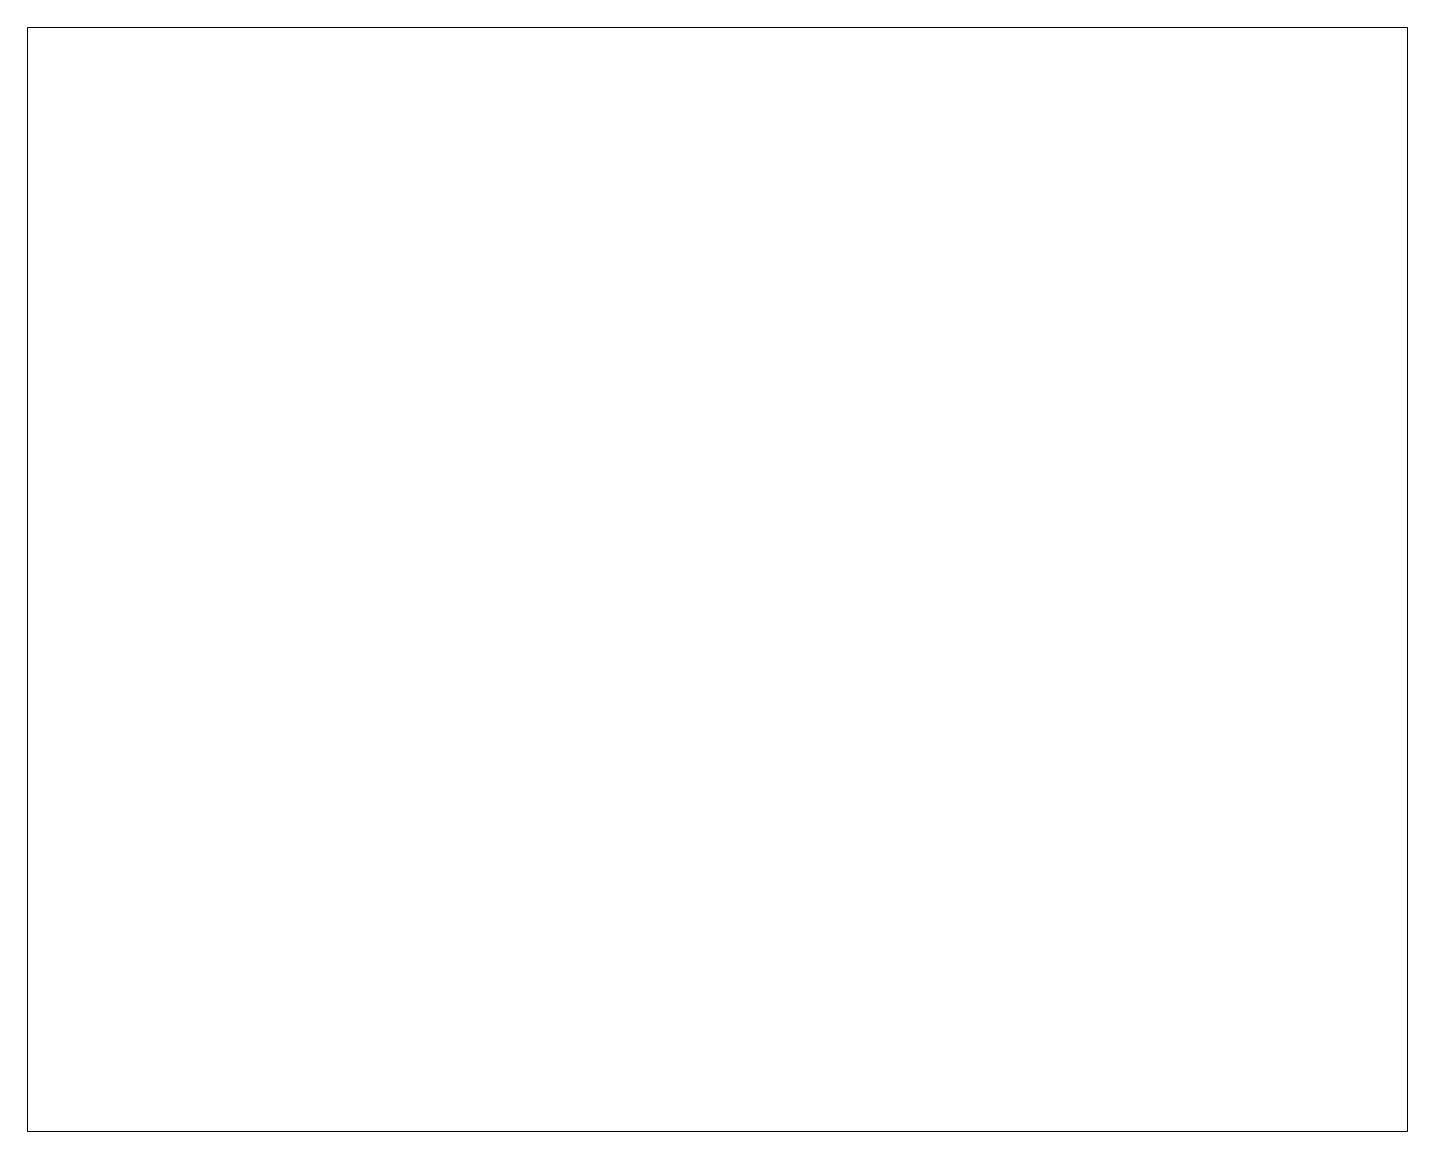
# Model space of a CAD drawing. Header units: millimetres. Extents: x -24.8 to 0.2, y -9.3 to 10.7.
import ezdxf

# ---------------------------------------------------------------- set-up
doc = ezdxf.new("R2010")
doc.units = ezdxf.units.MM

msp = doc.modelspace()

# ---------------------------------------------------------------- linework, layer by layer
at = {"color": 7, "linetype": 'Continuous', "lineweight": 15}
for p, q in [((0.155, 10.745), (-24.845, 10.745)), ((-24.845, 10.745), (-24.845, -9.255)), ((0.155, 10.745), (0.155, -9.255)), ((-24.845, -9.255), (0.155, -9.255))]:
    msp.add_line(p, q, dxfattribs=at)

doc.saveas('drawing.dxf')
